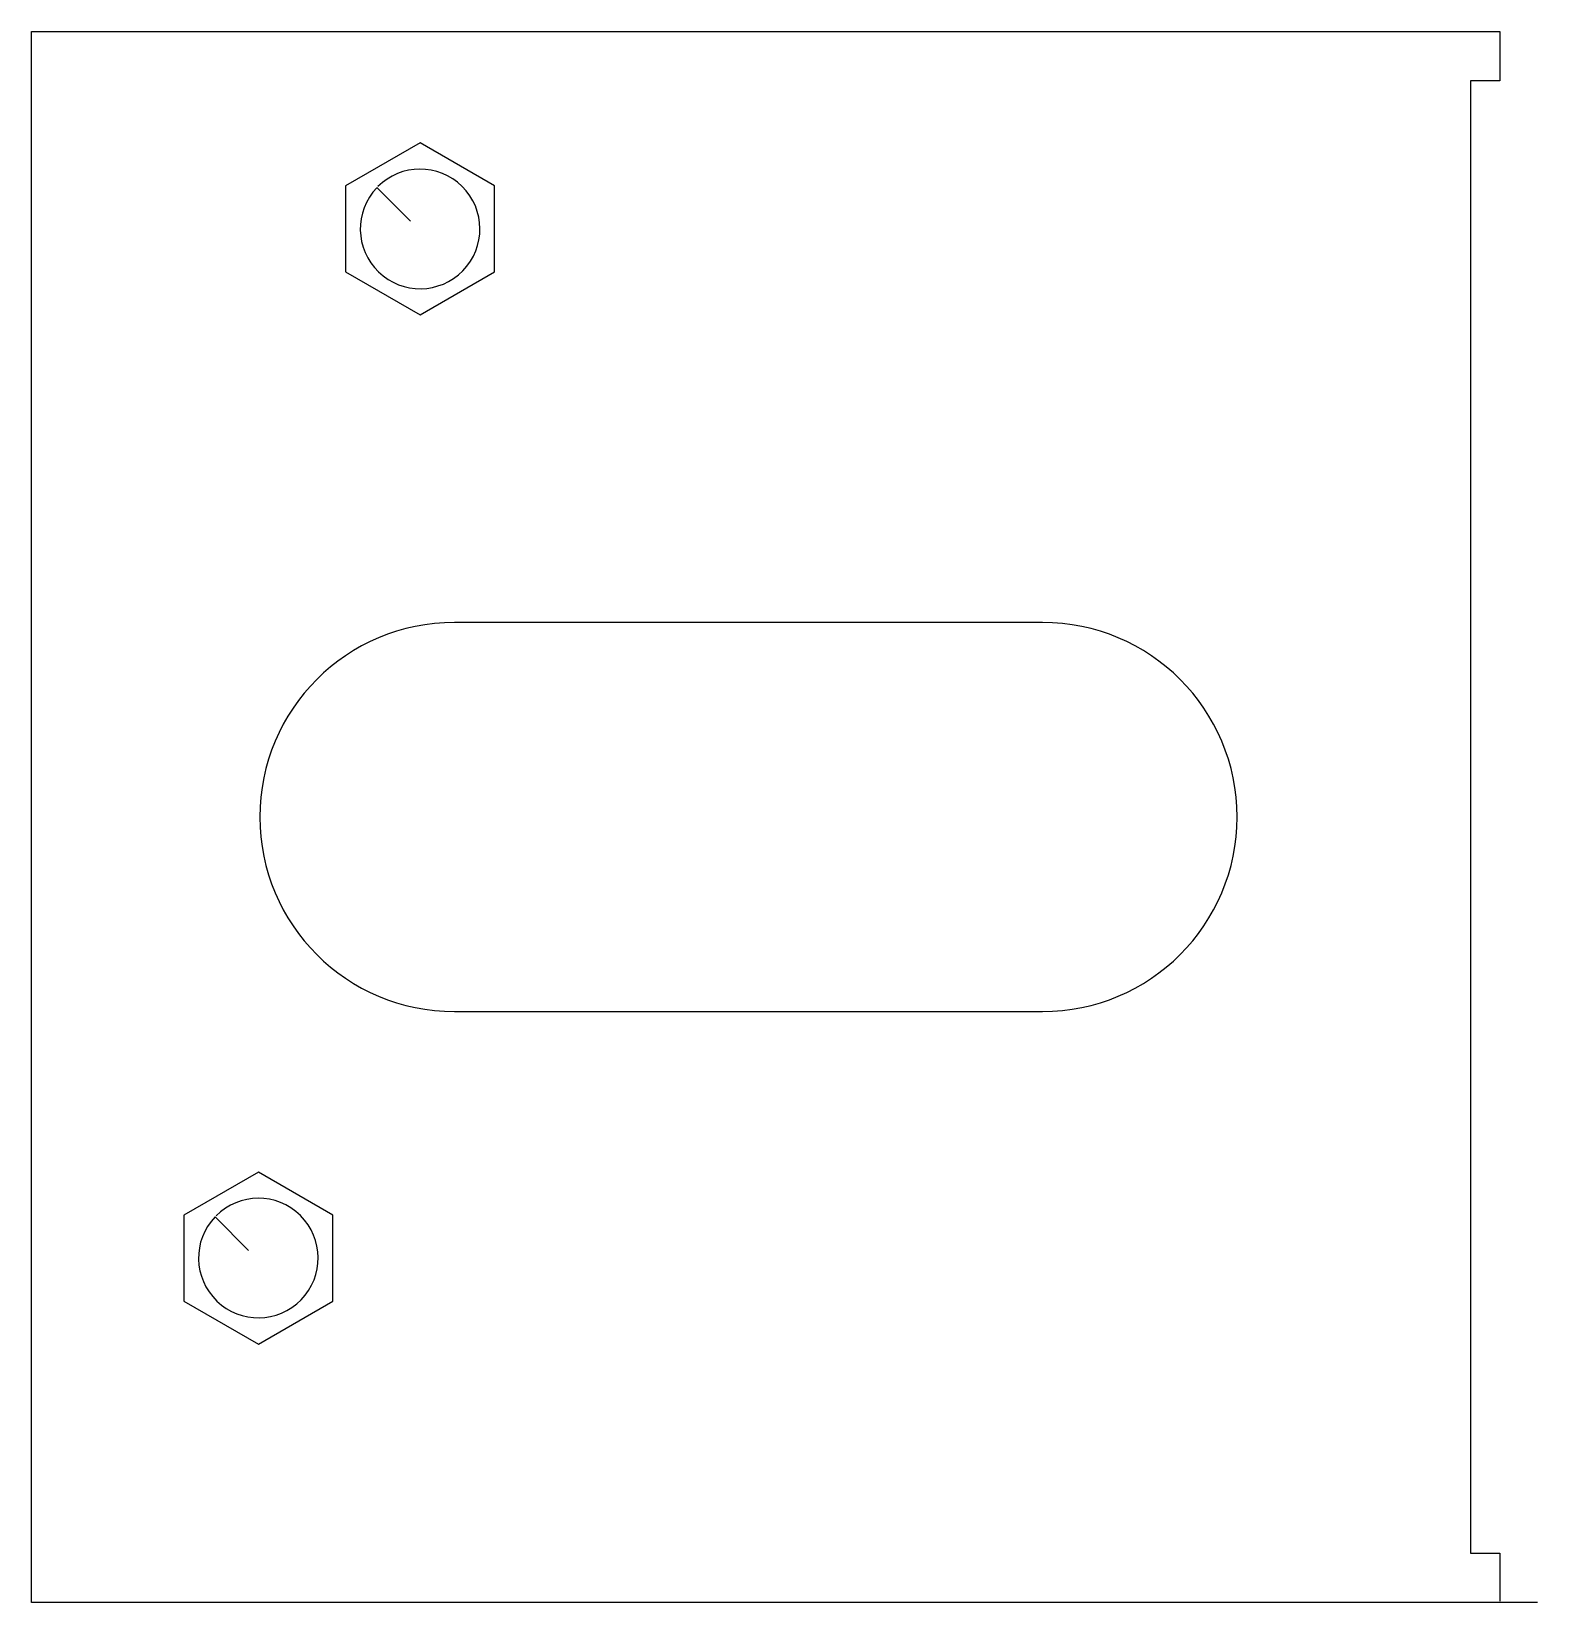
# Model space of a CAD drawing. Extents: x 759 to 913, y 188 to 349.
import ezdxf

# ---------------------------------------------------------------- set-up
doc = ezdxf.new("R2010")
doc.units = 0

msp = doc.modelspace()

# ---------------------------------------------------------------- linework, layer by layer
for p, q in [((759.35, 188.35), (759.35, 348.65)), ((759.35, 348.65), (909.15, 348.65)), ((909.15, 348.65), (909.15, 343.6)), ((909.15, 343.6), (906.15, 343.6)), ((906.15, 343.6), (906.15, 193.4)), ((799, 337.28), (791.4, 332.89)), ((806.6, 332.89), (799, 337.28)), ((791.4, 332.89), (791.4, 324.11)), ((798.01, 329.28), (794.58, 332.71)), ((806.6, 324.11), (806.6, 332.89)), ((791.4, 324.11), (799, 319.72)), ((799, 319.72), (806.6, 324.11)), ((862.5, 288.35), (802.5, 288.35)), ((802.5, 248.65), (862.5, 248.65)), ((782.5, 232.28), (774.9, 227.89)), ((790.1, 227.89), (782.5, 232.28)), ((774.9, 227.89), (774.9, 219.11)), ((781.51, 224.28), (778.08, 227.71)), ((790.1, 219.11), (790.1, 227.89)), ((774.9, 219.11), (782.5, 214.72)), ((782.5, 214.72), (790.1, 219.11)), ((906.15, 193.4), (909.15, 193.4)), ((909.15, 193.4), (909.15, 188.5)), ((909, 188.35), (759.35, 188.35)), ((913, 188.35), (909, 188.35))]:
    msp.add_line(p, q)
for centre, radius, start, end in [((799, 328.5), 6.1, 136.3939, 135), ((802.5, 268.5), 19.85, 90, 180), ((862.5, 268.5), 19.85, 270, 90), ((802.5, 268.5), 19.85, 180, 270), ((782.5, 223.5), 6.1, 136.3939, 135)]:
    msp.add_arc(centre, radius, start, end)

doc.saveas('drawing.dxf')
